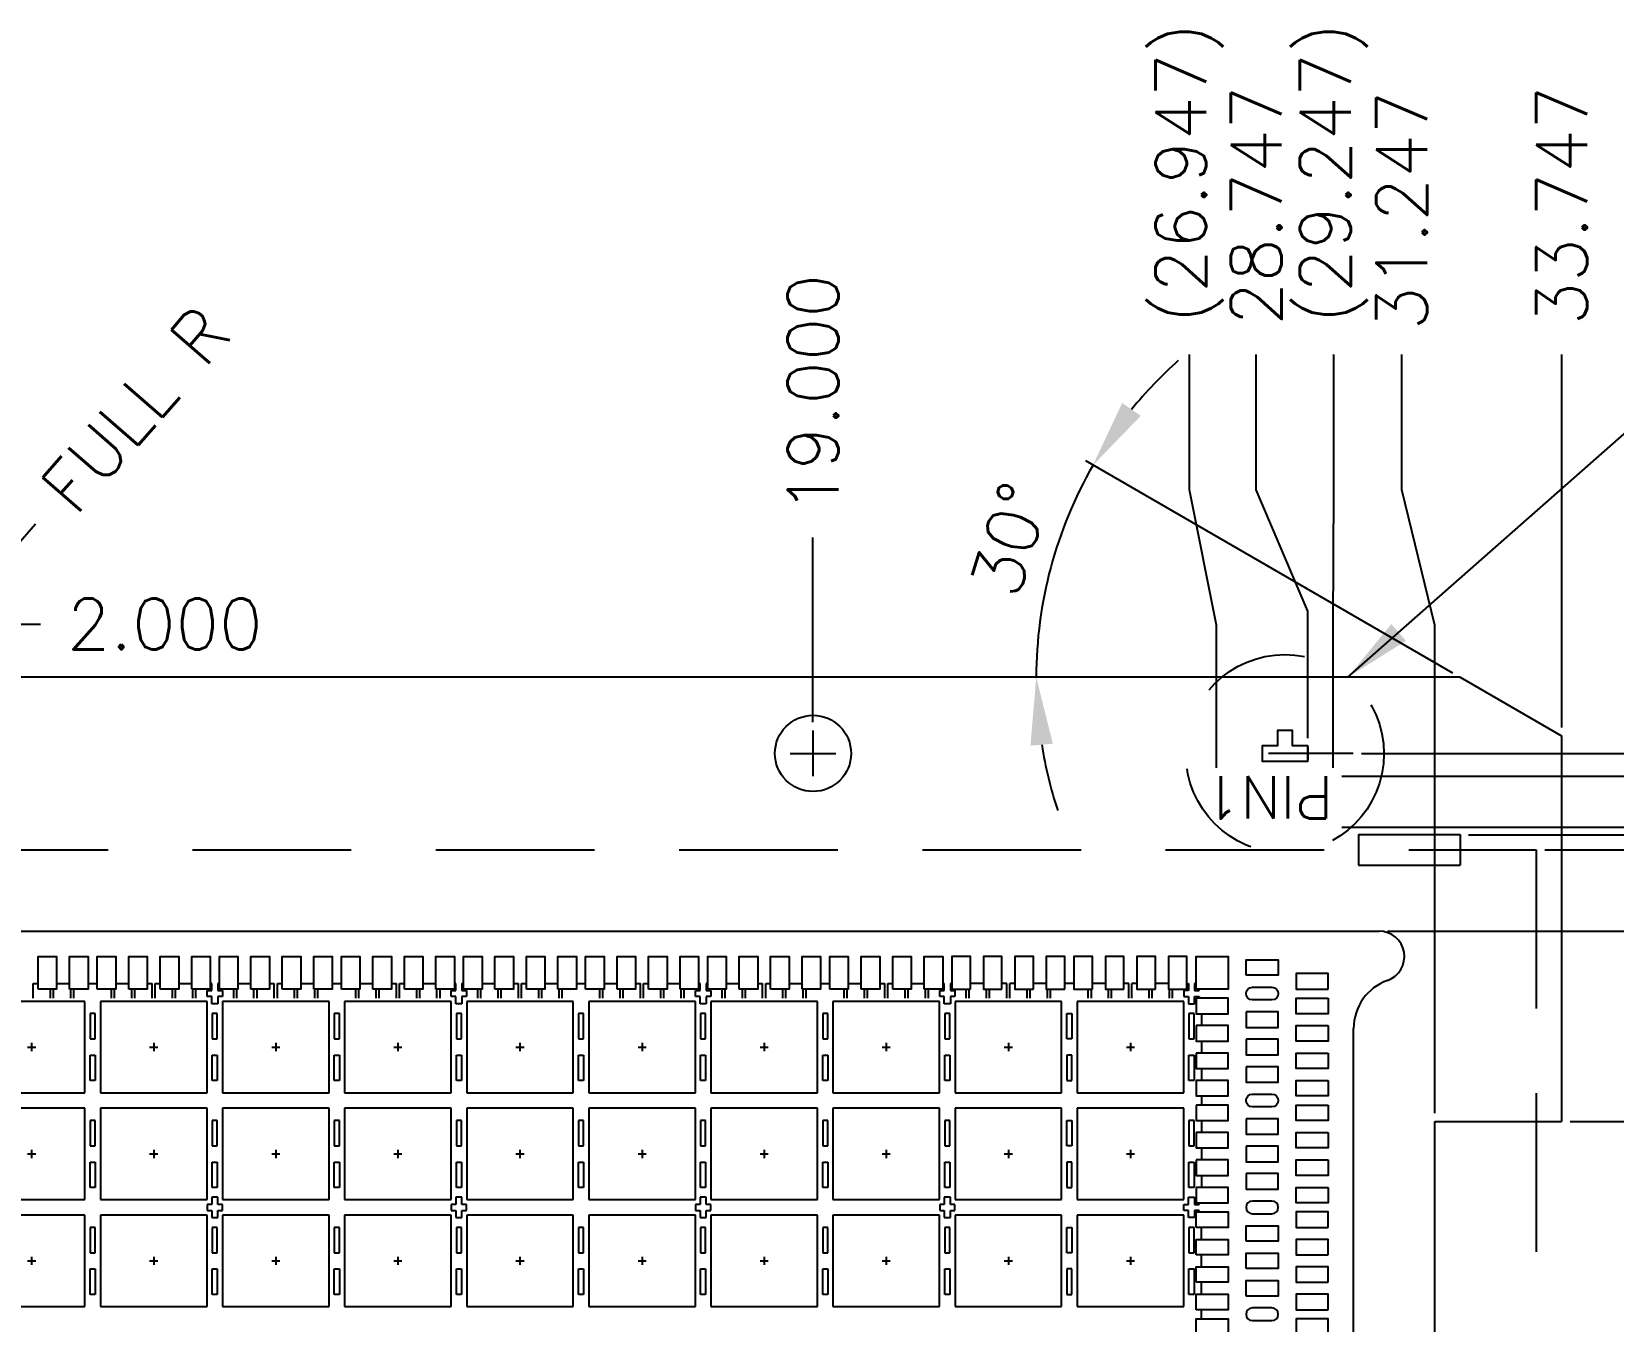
# Model space of a CAD drawing. Header units: millimetres. Extents: x 404.3 to 412.54, y 108.23 to 113.92.
# Drawn here: x 407.654 to 409.524, y 112.401 to 113.924 of the extents above; entities that cross this region are included whole.
import ezdxf

# ---------------------------------------------------------------- set-up
doc = ezdxf.new("R2010")
doc.units = ezdxf.units.MM
doc.header["$LTSCALE"] = 0.5
doc.header["$PDMODE"] = 98
for name, pattern in [('CENTER', [50.8, 31.75, -6.35, 6.35, -6.35]), ('HIDDEN', [0.375, 0.25, -0.125]), ('PHANTOM2', [31.75, 15.875, -3.175, 3.175, -3.175, 3.175, -3.175])]:
    doc.linetypes.add(name, pattern=pattern)
for name, color, linetype in [('1', 7, 'Continuous'), ('1D', 4, 'Continuous'), ('BTM', 7, 'HIDDEN'), ('CEN', 2, 'CENTER'), ('DIM', 3, 'Continuous'), ('PKG', 1, 'PHANTOM2')]:
    doc.layers.add(name, color=color, linetype=linetype)
doc.styles.add('SIMPLEX', font='simplex.shx', dxfattribs={"bigfont": 'AllInOneBig.shx'})
doc.dimstyles.new('Standard1', dxfattribs={"dimtxt": 0.08, "dimasz": 0.08, "dimexe": 0.015, "dimexo": 0.015, "dimgap": 0.027, "dimtad": 1, "dimdec": 3, "dimlfac": 33.333333, "dimrnd": 0.0005, "dimzin": 1, "dimtxsty": 'SIMPLEX', "dimcen": 0.1905, "dimclrd": 256, "dimclre": 256, "dimclrt": 256, "dimazin": 3, "dimtp": 0.03, "dimtm": 0.05, "dimtfac": 0.8, "dimtdec": 3, "dimtmove": 0, "dimatfit": 3, "dimfxl": 0.05, "dimtzin": 4, "dimlwd": -1, "dimlwe": -1})
doc.dimstyles.new('Standard2', dxfattribs={"dimtxt": 0.06, "dimasz": 0.08, "dimexe": 0.01, "dimexo": 0.01, "dimgap": 0.027, "dimtad": 1, "dimdec": 3, "dimlfac": 16.666667, "dimrnd": 5e-05, "dimzin": 1, "dimtxsty": 'SIMPLEX', "dimcen": 0.1905, "dimclrd": 256, "dimclre": 256, "dimclrt": 256, "dimazin": 3, "dimtp": 0.03, "dimtm": 0.05, "dimtfac": 0.8, "dimtdec": 3, "dimtmove": 0, "dimatfit": 3, "dimfxl": 0.05, "dimtzin": 4, "dimlwd": -1, "dimlwe": -1})

# ---------------------------------------------------------------- blocks, each defined once
blk = doc.blocks.new('*D8')
at = {"layer": '1D', "ltscale": 0.1, "transparency": 16777216}
blk.add_line((408.5776, 113.1086), (408.5776, 113.3266), dxfattribs=at)
at = {"layer": 'Defpoints', "color": 0, "ltscale": 0.1, "transparency": 16777216}
for p in [(408.5776, 113.3266), (408.5776, 113.0986), (407.4376, 111.0196)]:
    blk.add_point(p, dxfattribs=at)
at = {"layer": '1D', "ltscale": 0.1, "transparency": 16777216, "insert": (408.5776, 113.4965), "char_height": 0.06, "attachment_point": 5, "rotation": 90, "style": 'SIMPLEX'}
blk.add_mtext('\\A1;19.000', dxfattribs=at)
blk = doc.blocks.new('*D9')
at = {"layer": '1D', "ltscale": 0.1, "transparency": 16777216}
blk.add_line((409.4725, 112.6366), (409.963, 112.6366), dxfattribs=at)
at = {"layer": 'Defpoints', "color": 0, "ltscale": 0.1, "transparency": 16777216}
for p in [(409.4625, 112.6366), (409.963, 112.6366), (407.4376, 111.0196)]:
    blk.add_point(p, dxfattribs=at)
at = {"layer": '1D', "ltscale": 0.1, "transparency": 16777216, "insert": (410.1386, 112.6366), "char_height": 0.06, "attachment_point": 5, "style": 'SIMPLEX'}
blk.add_mtext('\\A1;26.950', dxfattribs=at)
blk = doc.blocks.new('*D27')
at = {"layer": '1D', "transparency": 16777216}
for p, q in [((409.4425, 112.9576), (410.8102, 112.9576)), ((410.8002, 112.8776), (410.8002, 111.6918)), ((410.8002, 109.1976), (410.8002, 110.3835)), ((409.4425, 109.1176), (410.8102, 109.1176))]:
    blk.add_line(p, q, dxfattribs=at)
for points in [[(410.7869, 112.8776), (410.8136, 112.8776), (410.8002, 112.9576)], [(410.7869, 109.1976), (410.8136, 109.1976), (410.8002, 109.1176)]]:
    blk.add_solid(points, dxfattribs=at)
at = {"layer": 'Defpoints', "color": 0, "transparency": 16777216}
for p in [(409.4325, 112.9576), (409.4325, 109.1176), (410.8002, 109.1176)]:
    blk.add_point(p, dxfattribs=at)
at = {"layer": '1D', "transparency": 16777216, "insert": (410.8002, 111.0376), "char_height": 0.06, "attachment_point": 5, "rotation": 90, "style": 'SIMPLEX'}
blk.add_mtext('\\A1;64.000%%P0.500(TAPE WIDTH)', dxfattribs=at)
blk = doc.blocks.new('*D28')
at = {"layer": '1D', "transparency": 16777216}
for p, q in [((409.2566, 112.8616), (410.6311, 112.8616)), ((410.6211, 112.7816), (410.6211, 111.5366)), ((410.6211, 109.2576), (410.6211, 110.5026)), ((409.2566, 109.1776), (410.6311, 109.1776))]:
    blk.add_line(p, q, dxfattribs=at)
for points in [[(410.6078, 112.7816), (410.6345, 112.7816), (410.6211, 112.8616)], [(410.6078, 109.2576), (410.6345, 109.2576), (410.6211, 109.1776)]]:
    blk.add_solid(points, dxfattribs=at)
at = {"layer": 'Defpoints', "color": 0, "transparency": 16777216}
for p in [(409.2466, 112.8616), (409.2466, 109.1776), (410.6211, 109.1776)]:
    blk.add_point(p, dxfattribs=at)
at = {"layer": '1D', "transparency": 16777216, "insert": (410.6211, 111.0196), "char_height": 0.06, "attachment_point": 5, "rotation": 90, "style": 'SIMPLEX'}
blk.add_mtext('\\A1;59.3X61.4(MOLD PKG)', dxfattribs=at)
blk = doc.blocks.new('*D33')
at = {"layer": '1D', "transparency": 16777216}
for p, q in [((409.3525, 112.9756), (409.643, 112.9756)), ((409.643, 112.9756), (409.803, 112.8121)), ((409.803, 112.8121), (409.963, 112.8121))]:
    blk.add_line(p, q, dxfattribs=at)
at = {"layer": 'Defpoints', "color": 0, "transparency": 16777216}
for p in [(409.3425, 112.9756), (409.963, 112.8121), (407.4376, 111.0196)]:
    blk.add_point(p, dxfattribs=at)
at = {"layer": '1D', "transparency": 16777216, "insert": (410.1386, 112.8121), "char_height": 0.06, "attachment_point": 5, "style": 'SIMPLEX'}
blk.add_mtext('\\A1;32.600', dxfattribs=at)
blk = doc.blocks.new('*D36')
at = {"layer": '1D', "ltscale": 0.1, "transparency": 16777216}
for p, q in [((409.643, 113.0716), (409.803, 113.1389)), ((409.803, 113.1389), (409.963, 113.1389)), ((409.2259, 113.0716), (409.643, 113.0716))]:
    blk.add_line(p, q, dxfattribs=at)
at = {"layer": 'Defpoints', "color": 0, "ltscale": 0.1, "transparency": 16777216}
for p in [(409.963, 113.1389), (409.2159, 113.0716), (407.4376, 111.0196)]:
    blk.add_point(p, dxfattribs=at)
at = {"layer": '1D', "ltscale": 0.1, "transparency": 16777216, "insert": (410.1386, 113.1389), "char_height": 0.06, "attachment_point": 5, "style": 'SIMPLEX'}
blk.add_mtext('\\A1;34.200', dxfattribs=at)
blk = doc.blocks.new('*D50')
at = {"layer": '1D', "ltscale": 0.1, "transparency": 16777216}
for p, q in [((409.2734, 113.3831), (409.2734, 113.5431)), ((409.3125, 113.2231), (409.2734, 113.3831)), ((409.3125, 112.6466), (409.3125, 113.2231))]:
    blk.add_line(p, q, dxfattribs=at)
at = {"layer": 'Defpoints', "color": 0, "ltscale": 0.1, "transparency": 16777216}
for p in [(409.2734, 113.5431), (409.3125, 112.6366), (407.4376, 111.0196)]:
    blk.add_point(p, dxfattribs=at)
at = {"layer": '1D', "ltscale": 0.1, "transparency": 16777216, "insert": (409.2734, 113.713), "char_height": 0.06, "attachment_point": 5, "rotation": 90, "style": 'SIMPLEX'}
blk.add_mtext('\\A1;31.247', dxfattribs=at)
blk = doc.blocks.new('*D51')
at = {"layer": '1D', "ltscale": 0.1, "transparency": 16777216}
for p, q in [((409.1015, 113.3831), (409.1015, 113.5431)), ((409.1625, 113.2395), (409.1015, 113.3831)), ((409.1625, 113.0895), (409.1625, 113.2395))]:
    blk.add_line(p, q, dxfattribs=at)
at = {"layer": 'Defpoints', "color": 0, "ltscale": 0.1, "transparency": 16777216}
for p in [(409.1015, 113.5431), (409.1625, 113.0795), (407.4376, 111.0196)]:
    blk.add_point(p, dxfattribs=at)
at = {"layer": '1D', "ltscale": 0.1, "transparency": 16777216, "insert": (409.1015, 113.7187), "char_height": 0.06, "attachment_point": 5, "rotation": 90, "style": 'SIMPLEX'}
blk.add_mtext('\\A1;28.747', dxfattribs=at)
blk = doc.blocks.new('*D78')
at = {"layer": '1D', "transparency": 16777216}
blk.add_line((409.3338, 113.1666), (408.9, 113.4172), dxfattribs=at)
for start, end in [(131.6759, 140.8347), (149.9936, 180), (189.1588, 198.3177)]:
    blk.add_arc((409.3425, 113.1616), 0.501, start, end, dxfattribs=at)
for points in [[(408.965, 113.4705), (408.943, 113.4856), (408.9086, 113.4122)], [(408.8346, 113.0808), (408.8611, 113.083), (408.8415, 113.1616)]]:
    blk.add_solid(points, dxfattribs=at)
at = {"layer": 'Defpoints', "color": 0, "transparency": 16777216}
for p in [(408.8491, 113.2487), (405.5444, 113.1616), (409.3425, 113.1616), (409.3425, 113.1616), (409.4625, 113.0923)]:
    blk.add_point(p, dxfattribs=at)
at = {"layer": '1D', "transparency": 16777216, "insert": (408.8104, 113.3249), "char_height": 0.06, "attachment_point": 5, "rotation": 72.946, "style": 'SIMPLEX'}
blk.add_mtext('\\A1;30°', dxfattribs=at)
blk = doc.blocks.new('*D77')
at = {"layer": '1D', "ltscale": 0.1, "transparency": 16777216}
blk.add_line((409.4625, 113.1023), (409.4625, 113.5431), dxfattribs=at)
at = {"layer": 'Defpoints', "color": 0, "ltscale": 0.1, "transparency": 16777216}
for p in [(409.4625, 113.5431), (409.4625, 113.0923), (407.4376, 111.0196)]:
    blk.add_point(p, dxfattribs=at)
at = {"layer": '1D', "ltscale": 0.1, "transparency": 16777216, "insert": (409.4625, 113.7187), "char_height": 0.06, "attachment_point": 5, "rotation": 90, "style": 'SIMPLEX'}
blk.add_mtext('\\A1;33.747', dxfattribs=at)
blk = doc.blocks.new('*D81')
at = {"layer": 'Defpoints', "color": 0, "ltscale": 0.1, "transparency": 16777216}
for p in [(407.4976, 113.2245), (407.3776, 113.0716), (407.4976, 113.0716)]:
    blk.add_point(p, dxfattribs=at)
at = {"layer": 'DIM', "color": 0, "ltscale": 0.1, "transparency": 16777216}
for p, q in [((407.2976, 113.2245), (407.2176, 113.2245)), ((407.3776, 113.0816), (407.3776, 113.2345)), ((407.3776, 113.2245), (407.4976, 113.2245)), ((407.4976, 113.0816), (407.4976, 113.2345)), ((407.5776, 113.2245), (407.6644, 113.2245))]:
    blk.add_line(p, q, dxfattribs=at)
for points in [[(407.2976, 113.2378), (407.2976, 113.2112), (407.3776, 113.2245)], [(407.5776, 113.2378), (407.5776, 113.2112), (407.4976, 113.2245)]]:
    blk.add_solid(points, dxfattribs=at)
at = {"layer": 'DIM', "color": 1, "ltscale": 0.1, "transparency": 16777216, "insert": (407.8114, 113.2245), "char_height": 0.06, "attachment_point": 5, "style": 'SIMPLEX'}
blk.add_mtext('\\A1;2.000', dxfattribs=at)
blk = doc.blocks.new('*D80')
at = {"layer": 'Defpoints', "color": 0, "ltscale": 0.1, "transparency": 16777216}
for p in [(407.4226, 113.0716), (407.3931, 113.0377)]:
    blk.add_point(p, dxfattribs=at)
at = {"layer": 'DIM', "color": 0, "ltscale": 0.1, "transparency": 16777216}
blk.add_line((407.6587, 113.3424), (407.4456, 113.098), dxfattribs=at)
blk.add_solid([(407.4356, 113.1068), (407.4557, 113.0893), (407.3931, 113.0377)], dxfattribs=at)
at = {"layer": 'DIM', "color": 1, "ltscale": 0.1, "transparency": 16777216, "insert": (407.7769, 113.4779), "char_height": 0.06, "attachment_point": 5, "rotation": 48.916, "style": 'SIMPLEX'}
blk.add_mtext('\\A1;FULL R', dxfattribs=at)
blk = doc.blocks.new('*D128')
at = {"layer": 'Defpoints', "color": 0, "ltscale": 0.1, "transparency": 16777216}
for p in [(409.1925, 113.0446), (409.963, 113.0446), (407.4376, 111.0196)]:
    blk.add_point(p, dxfattribs=at)
at = {"layer": 'DIM', "ltscale": 0.1, "transparency": 16777216}
blk.add_line((409.2025, 113.0446), (409.963, 113.0446), dxfattribs=at)
at = {"layer": 'DIM', "ltscale": 0.1, "transparency": 16777216, "insert": (410.1772, 113.0446), "char_height": 0.06, "attachment_point": 5, "style": 'SIMPLEX'}
blk.add_mtext('\\A1;(33.750)', dxfattribs=at)
blk = doc.blocks.new('*D126')
at = {"layer": 'Defpoints', "color": 0, "ltscale": 0.1, "transparency": 16777216}
for p in [(409.1925, 112.9846), (409.963, 112.9018), (407.4376, 111.0196)]:
    blk.add_point(p, dxfattribs=at)
at = {"layer": 'DIM', "ltscale": 0.1, "transparency": 16777216}
for p, q in [((409.2025, 112.9846), (409.643, 112.9846)), ((409.643, 112.9846), (409.803, 112.9018)), ((409.803, 112.9018), (409.963, 112.9018))]:
    blk.add_line(p, q, dxfattribs=at)
at = {"layer": 'DIM', "ltscale": 0.1, "transparency": 16777216, "insert": (410.1772, 112.9018), "char_height": 0.06, "attachment_point": 5, "style": 'SIMPLEX'}
blk.add_mtext('\\A1;(32.750)', dxfattribs=at)
blk = doc.blocks.new('*D129')
at = {"layer": 'Defpoints', "color": 0, "ltscale": 0.1, "transparency": 16777216}
for p in [(409.1931, 113.5431), (409.1925, 113.0446), (407.4376, 111.0196)]:
    blk.add_point(p, dxfattribs=at)
at = {"layer": 'DIM', "ltscale": 0.1, "transparency": 16777216}
for p, q in [((409.1931, 113.3831), (409.1931, 113.5431)), ((409.1925, 113.2231), (409.1931, 113.3831)), ((409.1925, 113.0546), (409.1925, 113.2231))]:
    blk.add_line(p, q, dxfattribs=at)
at = {"layer": 'DIM', "ltscale": 0.1, "transparency": 16777216, "insert": (409.1931, 113.7572), "char_height": 0.06, "attachment_point": 5, "rotation": 90, "style": 'SIMPLEX'}
blk.add_mtext('\\A1;(29.247)', dxfattribs=at)
blk = doc.blocks.new('*D127')
at = {"layer": 'Defpoints', "color": 0, "ltscale": 0.1, "transparency": 16777216}
for p in [(409.0225, 113.5431), (409.0545, 113.0446), (407.4376, 111.0196)]:
    blk.add_point(p, dxfattribs=at)
at = {"layer": 'DIM', "ltscale": 0.1, "transparency": 16777216}
for p, q in [((409.0225, 113.3831), (409.0225, 113.5431)), ((409.0545, 113.2231), (409.0225, 113.3831)), ((409.0545, 113.0546), (409.0545, 113.2231))]:
    blk.add_line(p, q, dxfattribs=at)
at = {"layer": 'DIM', "ltscale": 0.1, "transparency": 16777216, "insert": (409.0225, 113.7572), "char_height": 0.06, "attachment_point": 5, "rotation": 90, "style": 'SIMPLEX'}
blk.add_mtext('\\A1;(26.947)', dxfattribs=at)
blk = doc.blocks.new('*U201')
at = {"layer": 'CEN', "ltscale": 0.005}
for p, q in [((0, 0.0048), (0, -0.0048)), ((-0.0048, 0), (0.0048, 0))]:
    blk.add_line(p, q, dxfattribs=at)
at = {"layer": 'PKG', "ltscale": 0.03}
blk.add_lwpolyline([(0.063, 0.054), (-0.063, 0.054), (-0.063, -0.054), (0.063, -0.054)], close=True, dxfattribs=at)
blk = doc.blocks.new('*U202')
at = {"layer": 'DIM', "color": 0, "linetype": 'ByBlock', "lineweight": -2, "transparency": 16777216}
for p in [(1.7316, 3.4101), (1.8759, 3.4101), (2.0202, 3.4101), (2.1645, 3.4101), (2.3088, 3.4101), (2.4531, 3.4101), (2.5974, 3.4101), (2.7417, 3.4101), (2.886, 3.4101), (3.0303, 3.4101), (1.7316, 3.2838), (1.8759, 3.2838), (2.0202, 3.2838), (2.1645, 3.2838), (2.3088, 3.2838), (2.4531, 3.2838), (2.5974, 3.2838), (2.7417, 3.2838), (2.886, 3.2838), (3.0303, 3.2838), (1.7316, 3.1575), (1.8759, 3.1575), (2.0202, 3.1575), (2.1645, 3.1575), (2.3088, 3.1575), (2.4531, 3.1575), (2.5974, 3.1575), (2.7417, 3.1575), (2.886, 3.1575), (3.0303, 3.1575)]:
    blk.add_blockref('*U201', p, dxfattribs=at)

msp = doc.modelspace()

# ---------------------------------------------------------------- linework, layer by layer
for p, q in [((409.342459, 113.161642), (409.462459, 113.092342)), ((409.462459, 113.092342), (409.462459, 112.636642))]:
    msp.add_line(p, q)
at = {"color": 1, "linetype": 'CENTER', "ltscale": 0.001}
msp.add_line((409.215908, 113.071642), (409.073399, 113.071642), dxfattribs=at)
at = {"ltscale": 0.1}
msp.add_line((409.162459, 113.07951), (409.162459, 113.063774), dxfattribs=at)
at = {"color": 1}
for p, q in [((409.222459, 112.975642), (409.342459, 112.975642)), ((409.222459, 112.975642), (409.222459, 112.939642)), ((409.342459, 112.975642), (409.342459, 112.939642)), ((409.222459, 112.939642), (409.342459, 112.939642))]:
    msp.add_line(p, q, dxfattribs=at)
at = {"color": 2, "linetype": 'HIDDEN', "ltscale": 1.5}
msp.add_line((409.432459, 112.957642), (409.432459, 109.117642), dxfattribs=at)
at = {"color": 0}
msp.add_line((409.312459, 112.156642), (409.312459, 112.636642), dxfattribs=at)
at = {"ltscale": 0.05}
msp.add_lwpolyline([(409.144459, 113.062642), (409.162459, 113.062642), (409.162459, 113.080642), (409.144459, 113.080642), (409.144459, 113.098642), (409.126459, 113.098642), (409.126459, 113.080642), (409.108459, 113.080642), (409.108459, 113.062642), (409.144459, 113.062642)], dxfattribs=at)
at = {"ltscale": 0.03}
for points in [[(407.661739, 112.793242), (407.661739, 112.831642), (407.683639, 112.831642), (407.683639, 112.793242)], [(407.698939, 112.793242), (407.698939, 112.831642), (407.720839, 112.831642), (407.720839, 112.793242)], [(407.731639, 112.793242), (407.731639, 112.831642), (407.753539, 112.831642), (407.753539, 112.793242)], [(407.768839, 112.793242), (407.768839, 112.831642), (407.790739, 112.831642), (407.790739, 112.793242)], [(407.806039, 112.793242), (407.806039, 112.831642), (407.827939, 112.831642), (407.827939, 112.793242)], [(407.843239, 112.793242), (407.843239, 112.831642), (407.865139, 112.831642), (407.865139, 112.793242)], [(407.875939, 112.793242), (407.875939, 112.831642), (407.897839, 112.831642), (407.897839, 112.793242)], [(407.913139, 112.793242), (407.913139, 112.831642), (407.935039, 112.831642), (407.935039, 112.793242)], [(407.950339, 112.793242), (407.950339, 112.831642), (407.972239, 112.831642), (407.972239, 112.793242)], [(407.987539, 112.793242), (407.987539, 112.831642), (408.009439, 112.831642), (408.009439, 112.793242)], [(408.020239, 112.793242), (408.020239, 112.831642), (408.042139, 112.831642), (408.042139, 112.793242)], [(408.057439, 112.793242), (408.057439, 112.831642), (408.079339, 112.831642), (408.079339, 112.793242)], [(408.094639, 112.793242), (408.094639, 112.831642), (408.116539, 112.831642), (408.116539, 112.793242)], [(408.131839, 112.793242), (408.131839, 112.831642), (408.153739, 112.831642), (408.153739, 112.793242)], [(408.164539, 112.793242), (408.164539, 112.831642), (408.186439, 112.831642), (408.186439, 112.793242)], [(408.201739, 112.793242), (408.201739, 112.831642), (408.223639, 112.831642), (408.223639, 112.793242)], [(408.238939, 112.793242), (408.238939, 112.831642), (408.260839, 112.831642), (408.260839, 112.793242)], [(408.276139, 112.793242), (408.276139, 112.831642), (408.298039, 112.831642), (408.298039, 112.793242)], [(408.308839, 112.793242), (408.308839, 112.831642), (408.330739, 112.831642), (408.330739, 112.793242)], [(408.346039, 112.793242), (408.346039, 112.831642), (408.367939, 112.831642), (408.367939, 112.793242)], [(408.383239, 112.793242), (408.383239, 112.831642), (408.405139, 112.831642), (408.405139, 112.793242)], [(408.420439, 112.793242), (408.420439, 112.831642), (408.442339, 112.831642), (408.442339, 112.793242)], [(408.453139, 112.793242), (408.453139, 112.831642), (408.475039, 112.831642), (408.475039, 112.793242)], [(408.490339, 112.793242), (408.490339, 112.831642), (408.512239, 112.831642), (408.512239, 112.793242)], [(408.527539, 112.793242), (408.527539, 112.831642), (408.549439, 112.831642), (408.549439, 112.793242)], [(408.564739, 112.793242), (408.564739, 112.831642), (408.586639, 112.831642), (408.586639, 112.793242)], [(408.597439, 112.793242), (408.597439, 112.831642), (408.619339, 112.831642), (408.619339, 112.793242)], [(408.634639, 112.793242), (408.634639, 112.831642), (408.656539, 112.831642), (408.656539, 112.793242)], [(408.671839, 112.793242), (408.671839, 112.831642), (408.693739, 112.831642), (408.693739, 112.793242)], [(408.709039, 112.793242), (408.709039, 112.831642), (408.730939, 112.831642), (408.730939, 112.793242)], [(408.763639, 112.793242), (408.763639, 112.831642), (408.741739, 112.831642), (408.741739, 112.793242)], [(408.800839, 112.793242), (408.800839, 112.831642), (408.778939, 112.831642), (408.778939, 112.793242)], [(408.838039, 112.793242), (408.838039, 112.831642), (408.816139, 112.831642), (408.816139, 112.793242)], [(408.875239, 112.793242), (408.875239, 112.831642), (408.853339, 112.831642), (408.853339, 112.793242)], [(408.907939, 112.793242), (408.907939, 112.831642), (408.886039, 112.831642), (408.886039, 112.793242)], [(408.945139, 112.793242), (408.945139, 112.831642), (408.923239, 112.831642), (408.923239, 112.793242)], [(408.982339, 112.793242), (408.982339, 112.831642), (408.960439, 112.831642), (408.960439, 112.793242)], [(409.019539, 112.793242), (409.019539, 112.831642), (408.997639, 112.831642), (408.997639, 112.793242)], [(409.030339, 112.793242), (409.030339, 112.831642), (409.068439, 112.831642), (409.068439, 112.793242)], [(409.089439, 112.809442), (409.089439, 112.827742), (409.127539, 112.827742), (409.127539, 112.809442)], [(409.186639, 112.793242), (409.186639, 112.811542), (409.148539, 112.811542), (409.148539, 112.793242)], [(409.030339, 112.782442), (409.030339, 112.764142), (409.068439, 112.764142), (409.068439, 112.782442)], [(409.186639, 112.782442), (409.186639, 112.764142), (409.148539, 112.764142), (409.148539, 112.782442)], [(409.030339, 112.750042), (409.030339, 112.731742), (409.068439, 112.731742), (409.068439, 112.750042)], [(409.089439, 112.766242), (409.089439, 112.747942), (409.127539, 112.747942), (409.127539, 112.766242)], [(409.186639, 112.750042), (409.186639, 112.731742), (409.148539, 112.731742), (409.148539, 112.750042)], [(409.089439, 112.733842), (409.089439, 112.715542), (409.127539, 112.715542), (409.127539, 112.733842)], [(409.030339, 112.717642), (409.030339, 112.699342), (409.068439, 112.699342), (409.068439, 112.717642)], [(409.186639, 112.717642), (409.186639, 112.699342), (409.148539, 112.699342), (409.148539, 112.717642)], [(409.089439, 112.701442), (409.089439, 112.683142), (409.127539, 112.683142), (409.127539, 112.701442)], [(409.030339, 112.685242), (409.030339, 112.666942), (409.068439, 112.666942), (409.068439, 112.685242)], [(409.186639, 112.685242), (409.186639, 112.666942), (409.148539, 112.666942), (409.148539, 112.685242)], [(409.030339, 112.656142), (409.030339, 112.637842), (409.068439, 112.637842), (409.068439, 112.656142)], [(409.186639, 112.656142), (409.186639, 112.637842), (409.148539, 112.637842), (409.148539, 112.656142)], [(409.089439, 112.639942), (409.089439, 112.621642), (409.127539, 112.621642), (409.127539, 112.639942)], [(409.030339, 112.623742), (409.030339, 112.605442), (409.068439, 112.605442), (409.068439, 112.623742)], [(409.186639, 112.623742), (409.186639, 112.605442), (409.148539, 112.605442), (409.148539, 112.623742)], [(409.089439, 112.607542), (409.089439, 112.589242), (409.127539, 112.589242), (409.127539, 112.607542)], [(409.030339, 112.591342), (409.030339, 112.573042), (409.068439, 112.573042), (409.068439, 112.591342)], [(409.186639, 112.591342), (409.186639, 112.573042), (409.148539, 112.573042), (409.148539, 112.591342)], [(409.089439, 112.575142), (409.089439, 112.556842), (409.127539, 112.556842), (409.127539, 112.575142)], [(409.030339, 112.558942), (409.030339, 112.540642), (409.068439, 112.540642), (409.068439, 112.558942)], [(409.186639, 112.558942), (409.186639, 112.540642), (409.148539, 112.540642), (409.148539, 112.558942)], [(409.030339, 112.511542), (409.030339, 112.529842), (409.068439, 112.529842), (409.068439, 112.511542)], [(409.186639, 112.511542), (409.186639, 112.529842), (409.148539, 112.529842), (409.148539, 112.511542)], [(409.089439, 112.495342), (409.089439, 112.513642), (409.127539, 112.513642), (409.127539, 112.495342)], [(409.030339, 112.479142), (409.030339, 112.497442), (409.068439, 112.497442), (409.068439, 112.479142)], [(409.186639, 112.479142), (409.186639, 112.497442), (409.148539, 112.497442), (409.148539, 112.479142)], [(409.089439, 112.462942), (409.089439, 112.481242), (409.127539, 112.481242), (409.127539, 112.462942)], [(409.030339, 112.446742), (409.030339, 112.465042), (409.068439, 112.465042), (409.068439, 112.446742)], [(409.186639, 112.446742), (409.186639, 112.465042), (409.148539, 112.465042), (409.148539, 112.446742)], [(409.030339, 112.414342), (409.030339, 112.432642), (409.068439, 112.432642), (409.068439, 112.414342)], [(409.089439, 112.430542), (409.089439, 112.448842), (409.127539, 112.448842), (409.127539, 112.430542)], [(409.186639, 112.414342), (409.186639, 112.432642), (409.148539, 112.432642), (409.148539, 112.414342)], [(409.030339, 112.385242), (409.030339, 112.403542), (409.068439, 112.403542), (409.068439, 112.385242)], [(409.186639, 112.385242), (409.186639, 112.403542), (409.148539, 112.403542), (409.148539, 112.385242)]]:
    msp.add_lwpolyline(points, close=True, dxfattribs=at)
for points in [[(409.120039, 112.780342), (409.096939, 112.780342, -0.41421356), (409.089439, 112.787842), (409.089439, 112.787842, -0.41421356), (409.096939, 112.795342), (409.120039, 112.795342, -0.41421356), (409.127539, 112.787842), (409.127539, 112.787842, -0.41421356)], [(409.120039, 112.654042), (409.096939, 112.654042, -0.41421356), (409.089439, 112.661542), (409.089439, 112.661542, -0.41421356), (409.096939, 112.669042), (409.120039, 112.669042, -0.41421356), (409.127539, 112.661542), (409.127539, 112.661542, -0.41421356)], [(409.120039, 112.542742), (409.096939, 112.542742, 0.41421356), (409.089439, 112.535242), (409.089439, 112.535242, 0.41421356), (409.096939, 112.527742), (409.120039, 112.527742, 0.41421356), (409.127539, 112.535242), (409.127539, 112.535242, 0.41421356)], [(409.120039, 112.416442), (409.096939, 112.416442, 0.41421356), (409.089439, 112.408942), (409.089439, 112.408942, 0.41421356), (409.096939, 112.401442), (409.120039, 112.401442, 0.41421356), (409.127539, 112.408942), (409.127539, 112.408942, 0.41421356)]]:
    msp.add_lwpolyline(points, format="xyb", close=True, dxfattribs=at)
at = {"layer": '1'}
msp.add_line((409.342459, 113.161642), (405.544411, 113.161642), dxfattribs=at)
at = {"layer": '1', "color": 0}
msp.add_line((409.312459, 112.636642), (409.462459, 112.636642), dxfattribs=at)
at = {"layer": '1', "color": 4}
for centre, radius, start, end in [((409.246639, 112.831642), 0.03, 289.471221, 90), ((409.276639, 112.746789), 0.06, 109.471221, 180)]:
    msp.add_arc(centre, radius, start, end, dxfattribs=at)
at = {"layer": '1D', "linetype": 'CENTER'}
for p, q in [((408.577639, 113.044681), (408.577639, 113.098603)), ((408.550678, 113.071642), (408.6046, 113.071642)), ((409.216639, 112.010495), (409.216639, 112.746789))]:
    msp.add_line(p, q, dxfattribs=at)
at = {"layer": '1D', "color": 2, "linetype": 'HIDDEN', "ltscale": 1.5}
msp.add_line((405.544411, 112.957642), (409.432459, 112.957642), dxfattribs=at)
at = {"layer": '1D'}
msp.add_line((405.628639, 112.861642), (409.246639, 112.861642), dxfattribs=at)
at = {"layer": '1D', "linetype": 'HIDDEN'}
msp.add_circle((409.135309, 113.071273), 0.117098, dxfattribs=at)
at = {"layer": 'BTM', "ltscale": 0.03}
for p, q in [((407.655889, 112.782442), (407.655889, 112.799842)), ((407.655889, 112.799842), (407.661739, 112.799842)), ((407.676289, 112.782442), (407.676289, 112.793242)), ((407.679889, 112.782442), (407.679889, 112.793242)), ((407.683639, 112.799842), (407.698939, 112.799842)), ((407.700289, 112.782442), (407.700289, 112.793242)), ((407.703889, 112.782442), (407.703889, 112.793242)), ((407.703889, 112.782442), (407.703889, 112.793242)), ((407.720839, 112.799842), (407.731639, 112.799842)), ((407.748589, 112.782442), (407.748589, 112.793242)), ((407.752189, 112.782442), (407.752189, 112.793242)), ((407.753539, 112.799842), (407.768839, 112.799842)), ((407.772589, 112.782442), (407.772589, 112.793242)), ((407.776189, 112.782442), (407.776189, 112.793242)), ((407.790739, 112.799842), (407.796589, 112.799842)), ((407.796589, 112.782442), (407.796589, 112.799842)), ((407.800189, 112.782442), (407.800189, 112.799842)), ((407.800189, 112.799842), (407.806039, 112.799842)), ((407.820589, 112.782442), (407.820589, 112.793242)), ((407.824189, 112.782442), (407.824189, 112.793242)), ((407.827939, 112.799842), (407.843239, 112.799842)), ((407.844589, 112.782442), (407.844589, 112.793242)), ((407.848189, 112.782442), (407.848189, 112.793242)), ((407.848189, 112.782442), (407.848189, 112.793242)), ((407.892889, 112.782442), (407.892889, 112.793242)), ((407.896489, 112.782442), (407.896489, 112.793242)), ((407.897839, 112.799842), (407.913139, 112.799842)), ((407.916889, 112.782442), (407.916889, 112.793242)), ((407.920489, 112.782442), (407.920489, 112.793242)), ((407.935039, 112.799842), (407.940889, 112.799842)), ((407.940889, 112.782442), (407.940889, 112.799842)), ((407.944489, 112.782442), (407.944489, 112.799842)), ((407.944489, 112.799842), (407.950339, 112.799842)), ((407.964889, 112.782442), (407.964889, 112.793242)), ((407.968489, 112.782442), (407.968489, 112.793242)), ((407.972239, 112.799842), (407.987539, 112.799842)), ((407.988889, 112.782442), (407.988889, 112.793242)), ((407.992489, 112.782442), (407.992489, 112.793242)), ((407.992489, 112.782442), (407.992489, 112.793242)), ((408.009439, 112.799842), (408.020239, 112.799842)), ((408.037189, 112.782442), (408.037189, 112.793242)), ((408.040789, 112.782442), (408.040789, 112.793242)), ((408.042139, 112.799842), (408.057439, 112.799842)), ((408.061189, 112.782442), (408.061189, 112.793242)), ((408.064789, 112.782442), (408.064789, 112.793242)), ((408.079339, 112.799842), (408.085189, 112.799842)), ((408.085189, 112.782442), (408.085189, 112.799842)), ((408.088789, 112.782442), (408.088789, 112.799842)), ((408.088789, 112.799842), (408.094639, 112.799842)), ((408.109189, 112.782442), (408.109189, 112.793242)), ((408.112789, 112.782442), (408.112789, 112.793242)), ((408.116539, 112.799842), (408.131839, 112.799842)), ((408.133189, 112.782442), (408.133189, 112.793242)), ((408.136789, 112.782442), (408.136789, 112.793242)), ((408.136789, 112.782442), (408.136789, 112.793242)), ((408.181489, 112.782442), (408.181489, 112.793242)), ((408.185089, 112.782442), (408.185089, 112.793242)), ((408.186439, 112.799842), (408.201739, 112.799842)), ((408.205489, 112.782442), (408.205489, 112.793242)), ((408.209089, 112.782442), (408.209089, 112.793242)), ((408.223639, 112.799842), (408.229489, 112.799842)), ((408.229489, 112.782442), (408.229489, 112.799842)), ((408.233089, 112.782442), (408.233089, 112.799842)), ((408.233089, 112.799842), (408.238939, 112.799842)), ((408.253489, 112.782442), (408.253489, 112.793242)), ((408.257089, 112.782442), (408.257089, 112.793242)), ((408.260839, 112.799842), (408.276139, 112.799842)), ((408.277489, 112.782442), (408.277489, 112.793242)), ((408.281089, 112.782442), (408.281089, 112.793242)), ((408.281089, 112.782442), (408.281089, 112.793242)), ((408.298039, 112.799842), (408.308839, 112.799842)), ((408.325789, 112.782442), (408.325789, 112.793242)), ((408.329389, 112.782442), (408.329389, 112.793242)), ((408.330739, 112.799842), (408.346039, 112.799842)), ((408.349789, 112.782442), (408.349789, 112.793242)), ((408.353389, 112.782442), (408.353389, 112.793242)), ((408.367939, 112.799842), (408.373789, 112.799842)), ((408.373789, 112.782442), (408.373789, 112.799842)), ((408.377389, 112.782442), (408.377389, 112.799842)), ((408.377389, 112.799842), (408.383239, 112.799842)), ((408.397789, 112.782442), (408.397789, 112.793242)), ((408.401389, 112.782442), (408.401389, 112.793242)), ((408.405139, 112.799842), (408.420439, 112.799842)), ((408.421789, 112.782442), (408.421789, 112.793242)), ((408.425389, 112.782442), (408.425389, 112.793242)), ((408.425389, 112.782442), (408.425389, 112.793242)), ((408.470089, 112.782442), (408.470089, 112.793242)), ((408.473689, 112.782442), (408.473689, 112.793242)), ((408.475039, 112.799842), (408.490339, 112.799842)), ((408.494089, 112.782442), (408.494089, 112.793242)), ((408.497689, 112.782442), (408.497689, 112.793242)), ((408.512239, 112.799842), (408.518089, 112.799842)), ((408.518089, 112.782442), (408.518089, 112.799842)), ((408.521689, 112.782442), (408.521689, 112.799842)), ((408.521689, 112.799842), (408.527539, 112.799842)), ((408.542089, 112.782442), (408.542089, 112.793242)), ((408.545689, 112.782442), (408.545689, 112.793242)), ((408.549439, 112.799842), (408.564739, 112.799842)), ((408.566089, 112.782442), (408.566089, 112.793242)), ((408.569689, 112.782442), (408.569689, 112.793242)), ((408.569689, 112.782442), (408.569689, 112.793242)), ((408.586639, 112.799842), (408.597439, 112.799842)), ((408.614389, 112.782442), (408.614389, 112.793242)), ((408.617989, 112.782442), (408.617989, 112.793242)), ((408.619339, 112.799842), (408.634639, 112.799842)), ((408.638389, 112.782442), (408.638389, 112.793242)), ((408.641989, 112.782442), (408.641989, 112.793242)), ((408.656539, 112.799842), (408.662389, 112.799842)), ((408.662389, 112.782442), (408.662389, 112.799842)), ((408.665989, 112.782442), (408.665989, 112.799842)), ((408.665989, 112.799842), (408.671839, 112.799842)), ((408.686389, 112.782442), (408.686389, 112.793242)), ((408.689989, 112.782442), (408.689989, 112.793242)), ((408.693739, 112.799842), (408.709039, 112.799842)), ((408.710389, 112.782442), (408.710389, 112.793242)), ((408.713989, 112.782442), (408.713989, 112.793242)), ((408.713989, 112.782442), (408.713989, 112.793242)), ((408.758689, 112.782442), (408.758689, 112.793242)), ((408.758689, 112.782442), (408.758689, 112.793242)), ((408.762289, 112.782442), (408.762289, 112.793242)), ((408.778939, 112.799842), (408.763639, 112.799842)), ((408.782689, 112.782442), (408.782689, 112.793242)), ((408.786289, 112.782442), (408.786289, 112.793242)), ((408.806689, 112.799842), (408.800839, 112.799842)), ((408.806689, 112.782442), (408.806689, 112.799842)), ((408.810289, 112.782442), (408.810289, 112.799842)), ((408.816139, 112.799842), (408.810289, 112.799842)), ((408.830689, 112.782442), (408.830689, 112.793242)), ((408.834289, 112.782442), (408.834289, 112.793242)), ((408.853339, 112.799842), (408.838039, 112.799842)), ((408.854689, 112.782442), (408.854689, 112.793242)), ((408.858289, 112.782442), (408.858289, 112.793242)), ((408.886039, 112.799842), (408.875239, 112.799842)), ((408.902989, 112.782442), (408.902989, 112.793242)), ((408.902989, 112.782442), (408.902989, 112.793242)), ((408.906589, 112.782442), (408.906589, 112.793242)), ((408.923239, 112.799842), (408.907939, 112.799842)), ((408.926989, 112.782442), (408.926989, 112.793242)), ((408.930589, 112.782442), (408.930589, 112.793242)), ((408.950989, 112.799842), (408.945139, 112.799842)), ((408.950989, 112.782442), (408.950989, 112.799842)), ((408.954589, 112.782442), (408.954589, 112.799842)), ((408.960439, 112.799842), (408.954589, 112.799842)), ((408.974989, 112.782442), (408.974989, 112.793242)), ((408.978589, 112.782442), (408.978589, 112.793242)), ((408.997639, 112.799842), (408.982339, 112.799842)), ((408.998989, 112.782442), (408.998989, 112.793242)), ((409.002589, 112.782442), (409.002589, 112.793242)), ((409.036939, 112.764142), (409.036939, 112.750042)), ((409.036939, 112.731742), (409.036939, 112.717642)), ((409.036939, 112.699342), (409.036939, 112.685242)), ((409.036939, 112.666942), (409.036939, 112.656142)), ((409.036939, 112.637842), (409.036939, 112.623742)), ((409.036939, 112.605442), (409.036939, 112.591342)), ((409.036939, 112.573042), (409.036939, 112.558942)), ((409.036939, 112.497442), (409.036939, 112.511542)), ((409.036939, 112.465042), (409.036939, 112.479142)), ((409.036939, 112.432642), (409.036939, 112.446742)), ((409.036939, 112.403542), (409.036939, 112.414342))]:
    msp.add_line(p, q, dxfattribs=at)
for points in [[(407.875939, 112.799842), (407.874139, 112.799842), (407.874139, 112.791442), (407.879539, 112.791442), (407.879539, 112.784242), (407.874139, 112.784242), (407.874139, 112.775842), (407.866939, 112.775842), (407.866939, 112.784242), (407.861539, 112.784242), (407.861539, 112.791442), (407.866939, 112.791442), (407.866939, 112.799842), (407.865139, 112.799842)], [(408.164539, 112.799842), (408.162739, 112.799842), (408.162739, 112.791442), (408.168139, 112.791442), (408.168139, 112.784242), (408.162739, 112.784242), (408.162739, 112.775842), (408.155539, 112.775842), (408.155539, 112.784242), (408.150139, 112.784242), (408.150139, 112.791442), (408.155539, 112.791442), (408.155539, 112.799842), (408.153739, 112.799842)], [(408.453139, 112.799842), (408.451339, 112.799842), (408.451339, 112.791442), (408.456739, 112.791442), (408.456739, 112.784242), (408.451339, 112.784242), (408.451339, 112.775842), (408.444139, 112.775842), (408.444139, 112.784242), (408.438739, 112.784242), (408.438739, 112.791442), (408.444139, 112.791442), (408.444139, 112.799842), (408.442339, 112.799842)], [(408.741739, 112.799842), (408.739939, 112.799842), (408.739939, 112.791442), (408.745339, 112.791442), (408.745339, 112.784242), (408.739939, 112.784242), (408.739939, 112.775842), (408.732739, 112.775842), (408.732739, 112.784242), (408.727339, 112.784242), (408.727339, 112.791442), (408.732739, 112.791442), (408.732739, 112.799842), (408.730939, 112.799842)], [(409.019539, 112.799842), (409.021339, 112.799842), (409.021339, 112.791442), (409.015939, 112.791442), (409.015939, 112.784242), (409.021339, 112.784242), (409.021339, 112.775842), (409.028539, 112.775842), (409.028539, 112.784242), (409.033939, 112.784242), (409.033939, 112.782442)], [(409.030339, 112.799842), (409.028539, 112.799842), (409.028539, 112.791442), (409.033939, 112.791442), (409.033939, 112.793242)], [(407.874139, 112.523242), (407.874139, 112.531642), (407.879539, 112.531642), (407.879539, 112.538842), (407.874139, 112.538842), (407.874139, 112.547242), (407.866939, 112.547242), (407.866939, 112.538842), (407.861539, 112.538842), (407.861539, 112.531642), (407.866939, 112.531642), (407.866939, 112.523242), (407.874139, 112.523242)], [(408.162739, 112.523242), (408.162739, 112.531642), (408.168139, 112.531642), (408.168139, 112.538842), (408.162739, 112.538842), (408.162739, 112.547242), (408.155539, 112.547242), (408.155539, 112.538842), (408.150139, 112.538842), (408.150139, 112.531642), (408.155539, 112.531642), (408.155539, 112.523242), (408.162739, 112.523242)], [(408.451339, 112.523242), (408.451339, 112.531642), (408.456739, 112.531642), (408.456739, 112.538842), (408.451339, 112.538842), (408.451339, 112.547242), (408.444139, 112.547242), (408.444139, 112.538842), (408.438739, 112.538842), (408.438739, 112.531642), (408.444139, 112.531642), (408.444139, 112.523242), (408.451339, 112.523242)], [(408.739939, 112.523242), (408.739939, 112.531642), (408.745339, 112.531642), (408.745339, 112.538842), (408.739939, 112.538842), (408.739939, 112.547242), (408.732739, 112.547242), (408.732739, 112.538842), (408.727339, 112.538842), (408.727339, 112.531642), (408.732739, 112.531642), (408.732739, 112.523242), (408.739939, 112.523242)], [(409.033939, 112.529842), (409.033939, 112.531642), (409.028539, 112.531642), (409.028539, 112.523242), (409.021339, 112.523242), (409.021339, 112.531642), (409.015939, 112.531642), (409.015939, 112.538842), (409.021339, 112.538842), (409.021339, 112.547242), (409.028539, 112.547242), (409.028539, 112.538842), (409.033939, 112.538842), (409.033939, 112.540642)]]:
    msp.add_lwpolyline(points, dxfattribs=at)
for points in [[(407.723239, 112.734292), (407.729239, 112.734292), (407.729239, 112.764292), (407.723239, 112.764292)], [(407.867539, 112.734292), (407.873539, 112.734292), (407.873539, 112.764292), (407.867539, 112.764292)], [(408.011839, 112.734292), (408.017839, 112.734292), (408.017839, 112.764292), (408.011839, 112.764292)], [(408.156139, 112.734292), (408.162139, 112.734292), (408.162139, 112.764292), (408.156139, 112.764292)], [(408.300439, 112.734292), (408.306439, 112.734292), (408.306439, 112.764292), (408.300439, 112.764292)], [(408.444739, 112.734292), (408.450739, 112.734292), (408.450739, 112.764292), (408.444739, 112.764292)], [(408.589039, 112.734292), (408.595039, 112.734292), (408.595039, 112.764292), (408.589039, 112.764292)], [(408.733339, 112.734292), (408.739339, 112.734292), (408.739339, 112.764292), (408.733339, 112.764292)], [(408.883639, 112.734292), (408.877639, 112.734292), (408.877639, 112.764292), (408.883639, 112.764292)], [(409.021939, 112.734292), (409.027939, 112.734292), (409.027939, 112.764292), (409.021939, 112.764292)], [(407.723239, 112.715092), (407.729239, 112.715092), (407.729239, 112.685092), (407.723239, 112.685092)], [(407.867539, 112.715092), (407.873539, 112.715092), (407.873539, 112.685092), (407.867539, 112.685092)], [(408.011839, 112.715092), (408.017839, 112.715092), (408.017839, 112.685092), (408.011839, 112.685092)], [(408.156139, 112.715092), (408.162139, 112.715092), (408.162139, 112.685092), (408.156139, 112.685092)], [(408.300439, 112.715092), (408.306439, 112.715092), (408.306439, 112.685092), (408.300439, 112.685092)], [(408.444739, 112.715092), (408.450739, 112.715092), (408.450739, 112.685092), (408.444739, 112.685092)], [(408.589039, 112.715092), (408.595039, 112.715092), (408.595039, 112.685092), (408.589039, 112.685092)], [(408.733339, 112.715092), (408.739339, 112.715092), (408.739339, 112.685092), (408.733339, 112.685092)], [(408.883639, 112.715092), (408.877639, 112.715092), (408.877639, 112.685092), (408.883639, 112.685092)], [(409.021939, 112.715092), (409.027939, 112.715092), (409.027939, 112.685092), (409.021939, 112.685092)], [(407.723239, 112.607992), (407.729239, 112.607992), (407.729239, 112.637992), (407.723239, 112.637992)], [(407.867539, 112.607992), (407.873539, 112.607992), (407.873539, 112.637992), (407.867539, 112.637992)], [(408.011839, 112.607992), (408.017839, 112.607992), (408.017839, 112.637992), (408.011839, 112.637992)], [(408.156139, 112.607992), (408.162139, 112.607992), (408.162139, 112.637992), (408.156139, 112.637992)], [(408.300439, 112.607992), (408.306439, 112.607992), (408.306439, 112.637992), (408.300439, 112.637992)], [(408.444739, 112.607992), (408.450739, 112.607992), (408.450739, 112.637992), (408.444739, 112.637992)], [(408.589039, 112.607992), (408.595039, 112.607992), (408.595039, 112.637992), (408.589039, 112.637992)], [(408.733339, 112.607992), (408.739339, 112.607992), (408.739339, 112.637992), (408.733339, 112.637992)], [(408.883639, 112.607992), (408.877639, 112.607992), (408.877639, 112.637992), (408.883639, 112.637992)], [(409.021939, 112.607992), (409.027939, 112.607992), (409.027939, 112.637992), (409.021939, 112.637992)], [(407.723239, 112.588792), (407.729239, 112.588792), (407.729239, 112.558792), (407.723239, 112.558792)], [(407.867539, 112.588792), (407.873539, 112.588792), (407.873539, 112.558792), (407.867539, 112.558792)], [(408.011839, 112.588792), (408.017839, 112.588792), (408.017839, 112.558792), (408.011839, 112.558792)], [(408.156139, 112.588792), (408.162139, 112.588792), (408.162139, 112.558792), (408.156139, 112.558792)], [(408.300439, 112.588792), (408.306439, 112.588792), (408.306439, 112.558792), (408.300439, 112.558792)], [(408.444739, 112.588792), (408.450739, 112.588792), (408.450739, 112.558792), (408.444739, 112.558792)], [(408.589039, 112.588792), (408.595039, 112.588792), (408.595039, 112.558792), (408.589039, 112.558792)], [(408.733339, 112.588792), (408.739339, 112.588792), (408.739339, 112.558792), (408.733339, 112.558792)], [(408.883639, 112.588792), (408.877639, 112.588792), (408.877639, 112.558792), (408.883639, 112.558792)], [(409.021939, 112.588792), (409.027939, 112.588792), (409.027939, 112.558792), (409.021939, 112.558792)], [(407.723239, 112.481692), (407.729239, 112.481692), (407.729239, 112.511692), (407.723239, 112.511692)], [(407.867539, 112.481692), (407.873539, 112.481692), (407.873539, 112.511692), (407.867539, 112.511692)], [(408.011839, 112.481692), (408.017839, 112.481692), (408.017839, 112.511692), (408.011839, 112.511692)], [(408.156139, 112.481692), (408.162139, 112.481692), (408.162139, 112.511692), (408.156139, 112.511692)], [(408.300439, 112.481692), (408.306439, 112.481692), (408.306439, 112.511692), (408.300439, 112.511692)], [(408.444739, 112.481692), (408.450739, 112.481692), (408.450739, 112.511692), (408.444739, 112.511692)], [(408.589039, 112.481692), (408.595039, 112.481692), (408.595039, 112.511692), (408.589039, 112.511692)], [(408.733339, 112.481692), (408.739339, 112.481692), (408.739339, 112.511692), (408.733339, 112.511692)], [(408.883639, 112.481692), (408.877639, 112.481692), (408.877639, 112.511692), (408.883639, 112.511692)], [(409.021939, 112.481692), (409.027939, 112.481692), (409.027939, 112.511692), (409.021939, 112.511692)], [(407.723239, 112.462492), (407.729239, 112.462492), (407.729239, 112.432492), (407.723239, 112.432492)], [(407.867539, 112.462492), (407.873539, 112.462492), (407.873539, 112.432492), (407.867539, 112.432492)], [(408.011839, 112.462492), (408.017839, 112.462492), (408.017839, 112.432492), (408.011839, 112.432492)], [(408.156139, 112.462492), (408.162139, 112.462492), (408.162139, 112.432492), (408.156139, 112.432492)], [(408.300439, 112.462492), (408.306439, 112.462492), (408.306439, 112.432492), (408.300439, 112.432492)], [(408.444739, 112.462492), (408.450739, 112.462492), (408.450739, 112.432492), (408.444739, 112.432492)], [(408.589039, 112.462492), (408.595039, 112.462492), (408.595039, 112.432492), (408.589039, 112.432492)], [(408.733339, 112.462492), (408.739339, 112.462492), (408.739339, 112.432492), (408.733339, 112.432492)], [(408.883639, 112.462492), (408.877639, 112.462492), (408.877639, 112.432492), (408.883639, 112.432492)], [(409.021939, 112.462492), (409.027939, 112.462492), (409.027939, 112.432492), (409.021939, 112.432492)]]:
    msp.add_lwpolyline(points, close=True, dxfattribs=at)
at = {"layer": 'DIM', "color": 0}
msp.add_circle((408.577639, 113.071642), 0.045, dxfattribs=at)

# ---------------------------------------------------------------- block references
at = {"layer": 'DIM'}
msp.add_blockref('*U202', (405.922489, 109.314592), dxfattribs=at)

# ---------------------------------------------------------------- texts
at = {"ltscale": 0.1, "insert": (409.192459, 112.994642), "char_height": 0.05, "attachment_point": 1, "rotation": 180, "style": 'SIMPLEX'}
msp.add_mtext_dynamic_manual_height_columns('PIN1', width=0.40537792, gutter_width=12.5, heights=[0], dxfattribs=at)

# ---------------------------------------------------------------- dimensions: what is measured, and where the dimension line sits
at = {"layer": '1D', "color": 4, "ltscale": 0.1}
for feature_location, offset, dtype, picture, middle in [((409.162459, 113.07951), (-0.060987, 0.463591), 1, '*D51', (409.101472, 113.718673)), ((409.462459, 113.092342), (0, 0.450759), 1, '*D77', (409.462459, 113.718673)), ((409.312459, 112.636642), (-0.039068, 0.906459), 1, '*D50', (409.27339, 113.712958)), ((409.215908, 113.071642), (0.747123, 0.067224), 0, '*D36', (410.138603, 113.138866))]:
    dim = msp.add_ordinate_dim(feature_location=feature_location, offset=offset, dtype=dtype, origin=(407.437639, 111.019642), dimstyle='Standard2', override={"dimarcsym": 1}, dxfattribs=at)
    dim.commit()
    dim.dimension.update_dxf_attribs({"geometry": picture, "text_midpoint": middle})
at = {"layer": '1D', "color": 1, "ltscale": 0.1}
for feature_location, offset, dtype, picture, middle in [((408.577639, 113.098603), (0, 0.228019), 1, '*D8', (408.577639, 113.496479)), ((409.462459, 112.636642), (0.500573, 0), 0, '*D9', (410.138603, 112.636642))]:
    dim = msp.add_ordinate_dim(feature_location=feature_location, offset=offset, dtype=dtype, origin=(407.437639, 111.019642), dimstyle='Standard2', override={"dimarcsym": 1}, dxfattribs=at)
    dim.commit()
    dim.dimension.update_dxf_attribs({"geometry": picture, "text_midpoint": middle})
at = {"layer": '1D'}
dim = msp.add_angular_dim_2l(base=(408.849077, 113.248658), line1=((409.342459, 113.161642), (405.544411, 113.161642)), line2=((409.342459, 113.161642), (409.462459, 113.092342)), dimstyle='Standard2', override={"dimtmove": 2}, dxfattribs=at)
dim.commit()
dim.dimension.update_dxf_attribs({"geometry": '*D78', "text_midpoint": (408.810389, 113.32486), "dimtype": 162})
dim = msp.add_ordinate_dim(feature_location=(409.342459, 112.975642), offset=(0.620573, -0.163584), dtype=0, origin=(407.437639, 111.019642), dimstyle='Standard2', dxfattribs=at)
dim.commit()
dim.dimension.update_dxf_attribs({"geometry": '*D33', "text_midpoint": (410.138603, 112.812058)})
for base, p1, p2, text, picture, middle in [((410.800242, 109.117642), (409.432459, 112.957642), (409.432459, 109.117642), '64.000%%P0.500(TAPE WIDTH)', '*D27', (410.800242, 111.037642)), ((410.621149, 109.177642), (409.246639, 112.861642), (409.246639, 109.177642), '59.3X61.4(MOLD PKG)', '*D28', (410.621149, 111.019642))]:
    dim = msp.add_linear_dim(base=base, p1=p1, p2=p2, angle=90, text=text, dimstyle='Standard2', dxfattribs=at)
    dim.commit()
    dim.dimension.update_dxf_attribs({"geometry": picture, "text_midpoint": middle})
at = {"layer": 'DIM', "ltscale": 0.1}
for feature_location, offset, dtype, picture, middle in [((409.192459, 113.044642), (0.000597, 0.498459), 1, '*D129', (409.193056, 113.757244)), ((409.054459, 113.044642), (-0.031944, 0.498459), 1, '*D127', (409.022515, 113.757244)), ((409.192459, 113.044642), (0.770573, 0), 0, '*D128', (410.177174, 113.044642)), ((409.192459, 112.984642), (0.770573, -0.082852), 0, '*D126', (410.177174, 112.90179))]:
    dim = msp.add_ordinate_dim(feature_location=feature_location, offset=offset, dtype=dtype, origin=(407.437639, 111.019642), text='(<>)', dimstyle='Standard2', dxfattribs=at)
    dim.commit()
    dim.dimension.update_dxf_attribs({"geometry": picture, "text_midpoint": middle})
at = {"layer": 'DIM', "color": 0, "ltscale": 0.1}
dim = msp.add_radius_dim(center=(407.422639, 113.071642), mpoint=(407.393066, 113.037724), text='FULL R', dimstyle='Standard2', override={"dimclrd": 0, "dimclre": 0, "dimclrt": 1}, dxfattribs=at)
dim.commit()
dim.dimension.update_dxf_attribs({"geometry": '*D80', "text_midpoint": (407.776878, 113.477943), "dimtype": 164})
dim = msp.add_linear_dim(base=(407.497639, 113.224485), p1=(407.377639, 113.071642), p2=(407.497639, 113.071642), dimstyle='Standard2', override={"dimclrd": 0, "dimclre": 0, "dimclrt": 1}, dxfattribs=at)
dim.commit()
dim.dimension.update_dxf_attribs({"geometry": '*D81', "text_midpoint": (407.811413, 113.224485), "dimtype": 160})

# ---------------------------------------------------------------- leaders
at = {"layer": '1D', "ltscale": 0.1}
msp.add_leader([(409.209776, 113.161642), (409.720524, 113.611749), (410.318464, 113.611749)], dimstyle='Standard1', override={"dimgap": 0.027, "dimtad": 0}, dxfattribs=at)

doc.saveas('drawing.dxf')
